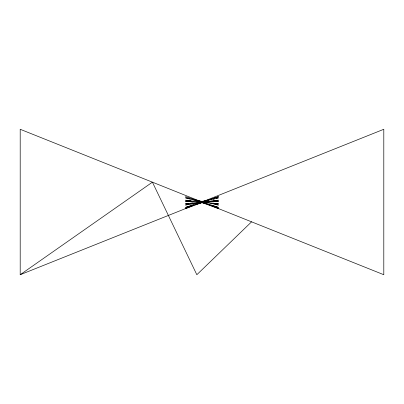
<?xml version="1.0" encoding="UTF-8"?>
<svg xmlns="http://www.w3.org/2000/svg" width="404" height="404" viewBox="0 0 404 404"><rect width="100%" height="100%" fill="white"/><g stroke="black" fill="none" stroke-linecap="round" stroke-linejoin="round"><path stroke-width="0.61" d="M251.581 221.831L196.834 274.72L152.419 182.169L20.2 274.72L20.2 129.28L383.8 274.72L383.8 129.28L203.449 201.419M20.2 274.72L193.592 205.363M194.753 204.899L197.652 203.737M185.471 208.61L202 202.601M207.313 200.667L218.529 196.591L203.773 201.419M193.738 204.707L185.471 207.409L201.697 202.687M213.12 199.369L214.923 198.844M216.125 198.49L218.529 197.793L202 201.399M189.148 204.202L185.471 205.005L201.687 202.646M210.418 201.379L211.666 201.197M212.913 201.015L218.529 200.197L203.56 201.828M189.213 203.394L185.471 203.803L202.313 202.581M190.461 203.257L192.955 202.985M212.913 201.808L218.529 201.399L201.687 201.399M191.087 201.399L185.471 201.399L203.56 202.712M211.045 203.257L212.913 203.394M214.787 203.53L218.529 203.803L205.429 202.374M191.087 200.808L185.471 200.197L203.56 202.828M214.787 204.459L218.529 205.005L195.879 200.066M189.759 198.728L185.471 197.793L206.51 203.914M211.317 205.313L218.529 207.409L185.471 196.591L218.529 208.61"/></g></svg>
